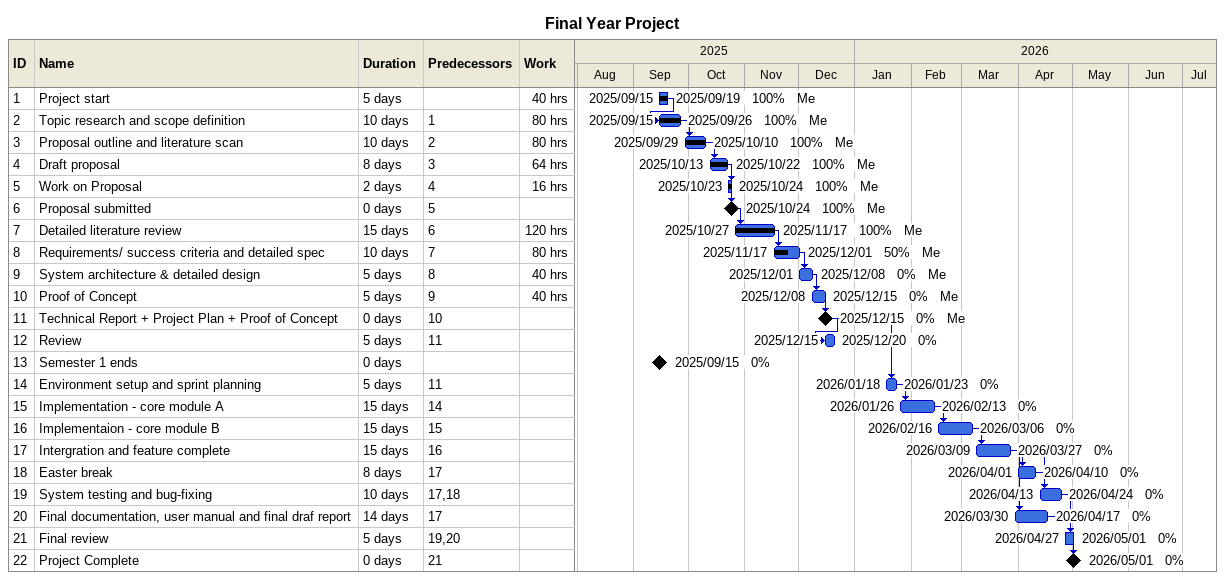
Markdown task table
Final Year Project

| ID | Task | Duration | Start | Finish | Predecessors | Resources | % complete | Work (h) |
|---|---|---|---|---|---|---|---|---|
| 1 | Project start | 5d | 2025-09-15 | 2025-09-19 |  | Me | 100 | 40 |
| 2 | Topic research and scope definition | 10d | 2025-09-15 | 2025-09-26 | 1 | Me | 100 | 80 |
| 3 | Proposal outline and literature scan | 10d | 2025-09-29 | 2025-10-10 | 2 | Me | 100 | 80 |
| 4 | Draft proposal | 8d | 2025-10-13 | 2025-10-22 | 3 | Me | 100 | 64 |
| 5 | Work on Proposal | 2d | 2025-10-23 | 2025-10-24 | 4 | Me | 100 | 16 |
| 6 | Proposal submitted | 0d | 2025-10-24 | 2025-10-24 | 5 | Me | 100 |  |
| 7 | Detailed literature review | 15d | 2025-10-27 | 2025-11-17 | 6 | Me | 100 | 120 |
| 8 | Requirements/ success criteria and detailed spec | 10d | 2025-11-17 | 2025-12-01 | 7 | Me | 50 | 80 |
| 9 | System architecture & detailed design | 5d | 2025-12-01 | 2025-12-08 | 8 | Me | 0 | 40 |
| 10 | Proof of Concept | 5d | 2025-12-08 | 2025-12-15 | 9 | Me | 0 | 40 |
| 11 | Technical Report + Project Plan + Proof of Concept | 0d | 2025-12-15 | 2025-12-15 | 10 | Me | 0 |  |
| 12 | Review | 5d | 2025-12-15 | 2025-12-20 | 11 |  | 0 |  |
| 13 | Semester 1 ends | 0d | 2025-09-15 | 2025-09-15 |  |  | 0 |  |
| 14 | Environment setup and sprint planning | 5d | 2026-01-18 | 2026-01-23 | 11 |  | 0 |  |
| 15 | Implementation - core module A | 15d | 2026-01-26 | 2026-02-13 | 14 |  | 0 |  |
| 16 | Implementaion - core module B | 15d | 2026-02-16 | 2026-03-06 | 15 |  | 0 |  |
| 17 | Intergration and feature complete | 15d | 2026-03-09 | 2026-03-27 | 16 |  | 0 |  |
| 18 | Easter break | 8d | 2026-04-01 | 2026-04-10 | 17 |  | 0 |  |
| 19 | System testing and bug-fixing | 10d | 2026-04-13 | 2026-04-24 | 17, 18 |  | 0 |  |
| 20 | Final documentation, user manual and final draf report | 14d | 2026-03-30 | 2026-04-17 | 17 |  | 0 |  |
| 21 | Final review | 5d | 2026-04-27 | 2026-05-01 | 19, 20 |  | 0 |  |
| 22 | Project Complete | 0d | 2026-05-01 | 2026-05-01 | 21 |  | 0 |  |
